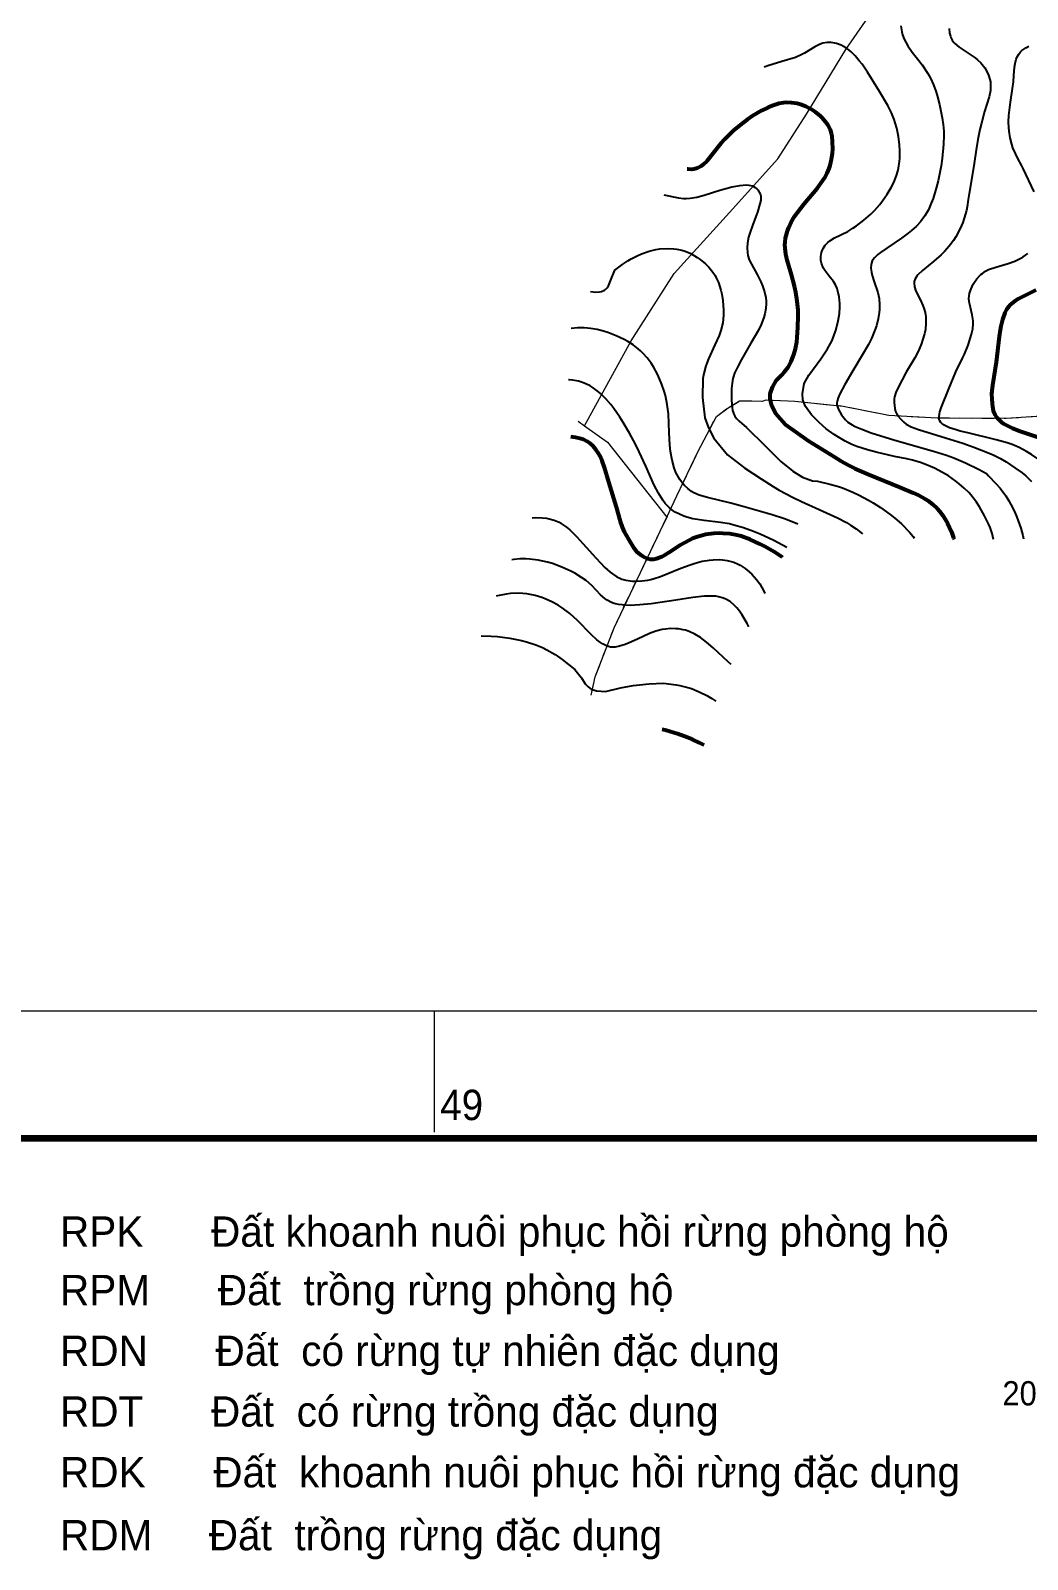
# Model space of a CAD drawing. Header units: metres. Extents: x 545098 to 555652, y 1854398 to 1862642.
# Drawn here: x 548667 to 549489, y 1854548 to 1855807 of the extents above; entities that cross this region are included whole.
import ezdxf
from ezdxf.enums import TextEntityAlignment as Align

# ---------------------------------------------------------------- set-up
doc = ezdxf.new("R2010")
doc.units = ezdxf.units.M
doc.header["$LTSCALE"] = 6.8
doc.linetypes.add('SHORT_DASHED', pattern=[2.7, 1.5, -1.2])
for name, color, linetype, lineweight in [('1', 7, 'Continuous', 25), ('2', 7, 'Continuous', 53), ('34', 7, 'Continuous', 13), ('45', 7, 'SHORT_DASHED', 13), ('52', 7, 'Continuous', 13), ('59', 7, 'Continuous', 13), ('60', 7, 'Continuous', 13), ('61', 7, 'Continuous', 13)]:
    doc.layers.add(name, color=color, linetype=linetype, lineweight=lineweight)
doc.layers.add('56', color=7, linetype='Continuous')

msp = doc.modelspace()

# ---------------------------------------------------------------- linework, layer by layer
at = {"layer": '1'}
for points in [[(549384.38, 1855811.28), (549385.28, 1855806.3), (549385.99, 1855803.82), (549387.39, 1855800.14), (549390.21, 1855794.74), (549393.84, 1855789.52), (549399.3, 1855782.64), (549401.99, 1855779.15), (549406.8, 1855771.92), (549408.86, 1855768.25), (549411.45, 1855762.75), (549413.43, 1855757.33), (549414.5, 1855753.75), (549416.3, 1855746.55), (549418.68, 1855735.51), (549419.5, 1855730.02), (549419.92, 1855724.6), (549419.99, 1855721), (549419.73, 1855713.67), (549418.55, 1855702.07), (549417.63, 1855696.03), (549415.14, 1855683.66), (549413.56, 1855677.4), (549411.08, 1855669.15), (549409.64, 1855665.18), (549407.18, 1855659.62), (549404.29, 1855654.67), (549402.14, 1855651.68), (549400.62, 1855649.81), (549397.36, 1855646.31), (549393.4, 1855642.7), (549390.65, 1855640.45), (549385.09, 1855636.32), (549372.99, 1855628.15), (549367.84, 1855624.66), (549365.53, 1855622.91), (549362.72, 1855620.29), (549360.91, 1855617.64), (549360.23, 1855615.79), (549359.97, 1855614.5), (549359.86, 1855611.72), (549360.26, 1855608.22), (549360.8, 1855605.69), (549362.42, 1855600.32), (549365.51, 1855591.63), (549366.63, 1855586.76), (549367.05, 1855581.4), (549366.94, 1855577.64), (549366.7, 1855575.08), (549365.87, 1855569.93), (549364.42, 1855564.23)], [(549424.73, 1855805.32), (549425.33, 1855802.79), (549425.79, 1855801.49), (549426.78, 1855799.53), (549428.22, 1855797.54), (549429.13, 1855796.55), (549432.63, 1855793.57), (549440.95, 1855788.05), (549445.69, 1855784.9), (549447.72, 1855783.33), (549450.48, 1855780.73), (549451.63, 1855779.42), (549453.74, 1855776.54), (549455.14, 1855774.19), (549456.85, 1855770.46), (549457.92, 1855767.02), (549458.27, 1855765.23), (549458.52, 1855762.44), (549458.26, 1855757.9), (549457.17, 1855752.84), (549453.53, 1855740.77), (549450.88, 1855731.13), (549449.63, 1855725.91), (549447.94, 1855717.69), (549446.54, 1855709.18), (549444.94, 1855697.95), (549444.15, 1855692.63), (549440.73, 1855673.02), (549439.99, 1855668.11), (549439.09, 1855662.17), (549438.49, 1855659.16), (549436.74, 1855652.7), (549435.57, 1855649.31), (549433.45, 1855644.18), (549429.94, 1855637.5), (549427.89, 1855634.3), (549424.45, 1855629.71), (549420.58, 1855625.42), (549417.78, 1855622.7), (549411.68, 1855617.41), (549402.23, 1855609.69), (549398.57, 1855606.1), (549397.66, 1855604.97), (549396.32, 1855602.78), (549395.58, 1855600.63), (549395.4, 1855599.19), (549395.7, 1855596.22), (549396.92, 1855592.62), (549400.58, 1855585.3), (549402.68, 1855580.84), (549403.51, 1855578.61), (549404.48, 1855575.04), (549405.04, 1855571.44), (549405.19, 1855569.48), (549405.22, 1855566.34), (549404.72, 1855561.17), (549403.98, 1855557.44), (549402.49, 1855552.21), (549401.55, 1855549.54), (549399, 1855543.55), (549395.92, 1855537.7), (549388.99, 1855525.95), (549385.6, 1855519.81), (549381.82, 1855512.24), (549380.47, 1855509.17), (549379.3, 1855505.76), (549378.97, 1855504.05), (549378.94, 1855501.09), (549379.55, 1855495.97), (549380.21, 1855493.49), (549381.19, 1855491.36), (549382.02, 1855490.07), (549384.13, 1855487.53), (549387.01, 1855484.71), (549389.03, 1855483.24), (549393.16, 1855481.03), (549399.04, 1855478.84), (549417.69, 1855473.12), (549435.49, 1855467.39), (549444.73, 1855464.17), (549457.2, 1855459.34), (549460.68, 1855457.8), (549466.58, 1855454.87), (549471.33, 1855452.15), (549478.57, 1855447.31), (549484.59, 1855442.98), (549487.53, 1855440.56), (549492.19, 1855436.01)], [(549424.46, 1855808.99), (549424.73, 1855805.32)], [(549378.94, 1855734.05), (549376.7, 1855739.55), (549373.7, 1855745.61), (549366.92, 1855757.27), (549356.95, 1855773.18), (549352.57, 1855779.57), (549350.31, 1855782.53), (549346.81, 1855786.61), (549343.52, 1855789.78), (549341.83, 1855791.18), (549339.25, 1855793.05), (549335.31, 1855795.26), (549331.38, 1855796.73), (549328.79, 1855797.29), (549327.09, 1855797.49), (549323.78, 1855797.49), (549320.25, 1855796.86), (549317.98, 1855796.11), (549313.54, 1855793.92), (549310.18, 1855791.78), (549305.26, 1855788.7), (549302.44, 1855787.22), (549297.62, 1855785.25), (549286.57, 1855781.87), (549274.92, 1855778.4), (549271.8, 1855777.2)], [(549494.27, 1855674.59), (549485.22, 1855693.81), (549484.11, 1855695.81), (549480.65, 1855702.38), (549478.86, 1855706.06), (549476.87, 1855710.88), (549475.94, 1855713.69), (549474.66, 1855718.96), (549473.73, 1855724.47), (549473.43, 1855727.43), (549473.25, 1855732.17), (549473.49, 1855737.32), (549474.84, 1855748.34), (549476.59, 1855759.5), (549477.25, 1855765), (549477.67, 1855770.36), (549478.21, 1855777.09), (549478.67, 1855780.17), (549479.66, 1855783.9), (549480.34, 1855785.6), (549481.62, 1855787.91), (549483.24, 1855789.95), (549484.18, 1855790.86), (549487.55, 1855793.19), (549490.1, 1855794.48)], [(549460.93, 1855388.13), (549459.84, 1855393.21), (549458.21, 1855398.07), (549456.85, 1855401.2), (549453.53, 1855407.73), (549449.34, 1855415.15), (549446.8, 1855419.06), (549442.28, 1855424.92), (549440.56, 1855426.82), (549436.8, 1855430.52), (549432.68, 1855434.05), (549429.77, 1855436.3), (549423.65, 1855440.51), (549418.87, 1855443.38), (549412.35, 1855446.8), (549409.05, 1855448.32), (549401.61, 1855451.21), (549394.23, 1855453.4), (549389.32, 1855454.57), (549379.37, 1855456.64), (549364.17, 1855459.97), (549356.97, 1855461.89), (549348.28, 1855464.81), (549344.27, 1855466.47), (549338.54, 1855469.27), (549333.08, 1855472.46), (549329.59, 1855474.74), (549323.1, 1855479.43), (549317.19, 1855484.45), (549310.78, 1855490.87), (549305.85, 1855497.77), (549303.88, 1855503.2), (549303.38, 1855508.13), (549304.86, 1855516.52), (549308.81, 1855523.43), (549318.67, 1855536.9), (549324.01, 1855545.29), (549326.52, 1855549.56), (549327.8, 1855552.08), (549329.69, 1855556.64), (549330.89, 1855560.28), (549332.93, 1855568.34), (549333.92, 1855574.27), (549334.31, 1855579.47), (549334.27, 1855582.54), (549333.68, 1855587.97), (549332.62, 1855592.75), (549331.92, 1855594.92), (549330.61, 1855597.9), (549329, 1855600.56), (549325.37, 1855605.19), (549322.04, 1855609.53), (549320.63, 1855611.99), (549319.17, 1855615.85), (549318.71, 1855617.97), (549318.55, 1855621.24), (549319.1, 1855624.52), (549319.84, 1855626.62), (549320.48, 1855627.97), (549322.07, 1855630.46), (549324.28, 1855632.88), (549325.97, 1855634.29), (549329.86, 1855636.69), (549340.78, 1855641.9), (549345.06, 1855644.49), (549348.03, 1855646.51), (549354.04, 1855651.06), (549359.92, 1855656.16), (549362.82, 1855659.05), (549367.15, 1855664.01), (549371.42, 1855669.84), (549373.23, 1855672.6), (549376.55, 1855678.19), (549378.65, 1855682.26), (549381.02, 1855687.94), (549382.12, 1855691.62), (549382.67, 1855694.11), (549383.38, 1855699.4), (549383.56, 1855702.26), (549383.6, 1855708.36), (549383.35, 1855713.11), (549382.52, 1855720.2), (549381.13, 1855726.94), (549379.9, 1855731.24), (549378.94, 1855734.05)], [(549189.12, 1855672.06), (549201.39, 1855669.49), (549205.53, 1855669.07), (549207.65, 1855669.02), (549210.97, 1855669.18), (549216.4, 1855670.05), (549222.51, 1855671.7), (549235.42, 1855675.88), (549241.46, 1855677.6), (549245.18, 1855678.5), (549251.77, 1855679.74), (549257.07, 1855680.16), (549259.29, 1855680.03), (549262.16, 1855679.34), (549264.57, 1855678.04), (549265.91, 1855676.92), (549266.68, 1855676.1), (549267.91, 1855674.35), (549268.78, 1855672.34), (549269.07, 1855670.9), (549269.02, 1855667.58), (549268.46, 1855664.54), (549266.48, 1855657.69), (549262.62, 1855647.49), (549260.09, 1855640.54), (549259.1, 1855637.27), (549258.41, 1855634.27), (549258.12, 1855632.37), (549257.89, 1855628.53), (549258.13, 1855624.37), (549258.53, 1855622.14), (549259.64, 1855618.61), (549261.43, 1855614.86), (549266.16, 1855606.53), (549269.25, 1855600.33), (549270.58, 1855597.12), (549272.17, 1855592.29), (549273.14, 1855587.56), (549273.43, 1855584.46), (549273.48, 1855582.43), (549273.24, 1855578.43), (549272.44, 1855574.02), (549271.63, 1855571.11), (549269.36, 1855565.25), (549267.12, 1855560.69), (549261.02, 1855549.95), (549253.19, 1855536.42), (549249.84, 1855530.21)], [(549128.85, 1855592.34), (549133.09, 1855591.99), (549136.1, 1855592.19), (549137.79, 1855592.51), (549140.47, 1855593.6), (549141.26, 1855594.13), (549142.55, 1855595.43), (549143.58, 1855597.03), (549145.39, 1855601.27), (549148.75, 1855610.03), (549155.43, 1855614.94), (549159.58, 1855617.66), (549162.23, 1855619.23), (549167.21, 1855621.88), (549170.7, 1855623.46), (549177.07, 1855625.71), (549182.69, 1855626.99), (549186.06, 1855627.44), (549191.98, 1855627.71), (549197.51, 1855627.53), (549199.91, 1855627.3), (549204.16, 1855626.52), (549206.7, 1855625.77), (549211.47, 1855623.69), (549216.83, 1855620.46)], [(549424.65, 1855480.28), (549420.71, 1855482.08), (549419.23, 1855483), (549417.58, 1855484.45), (549416.58, 1855485.99), (549416.21, 1855487.06), (549415.97, 1855489.25), (549416.25, 1855491.65), (549416.68, 1855493.23), (549417.83, 1855496.5), (549424.19, 1855512.14), (549429.89, 1855526.3), (549435.41, 1855537.49), (549436.99, 1855540.93), (549439.93, 1855548.35), (549442.83, 1855557.25), (549443.81, 1855561.7), (549444.18, 1855565.79), (549444.12, 1855568.35), (549443.39, 1855573.25), (549442.47, 1855576.88), (549441.24, 1855581.66), (549440.81, 1855584), (549440.62, 1855587.06), (549440.71, 1855588.6), (549441.11, 1855590.96), (549442.36, 1855594.72), (549444.18, 1855598.35), (549445.31, 1855600.18), (549447.23, 1855602.85), (549450.53, 1855606.38), (549451.71, 1855607.37), (549454.18, 1855609.05), (549456.84, 1855610.42), (549462.77, 1855612.58), (549473.07, 1855615.56), (549478.31, 1855617.43), (549483.25, 1855619.81), (549485.32, 1855621.02), (549489.15, 1855623.71)], [(549216.83, 1855620.46), (549219.16, 1855618.79), (549223.51, 1855615.22), (549226.35, 1855612.44), (549229.73, 1855608.33), (549231.48, 1855605.58), (549232.47, 1855603.72), (549234.14, 1855599.88), (549236.13, 1855593.66), (549236.91, 1855590.3), (549237.82, 1855584.89), (549238.46, 1855576.98), (549238.41, 1855572.84), (549237.71, 1855566.57), (549236.14, 1855560.38), (549234.71, 1855556.32), (549231.29, 1855548.44), (549225.99, 1855537), (549223.79, 1855531.08), (549222.17, 1855524.85), (549221.4, 1855520.69), (549221.04, 1855505.17), (549223.01, 1855488.4), (549225.97, 1855480.01), (549230.41, 1855471.63), (549241.75, 1855457.81), (549256.05, 1855446.96), (549269.43, 1855438.25), (549279.19, 1855431.76), (549284.37, 1855428.7), (549295.24, 1855422.99), (549302.68, 1855419.43), (549317.34, 1855412.82), (549332.22, 1855405.96), (549339.66, 1855402.05), (549343.01, 1855400.08), (549347.64, 1855397.05), (549352.97, 1855392.88)], [(549190.53, 1855506.7), (549189.51, 1855510.37), (549187.69, 1855515.84), (549184.33, 1855523.77), (549180.75, 1855530.31), (549178.76, 1855533.37), (549175.51, 1855537.68), (549171.96, 1855541.63), (549170.07, 1855543.46), (549168.11, 1855545.19), (549163.95, 1855548.39), (549159.53, 1855551.24), (549156.44, 1855552.97), (549149.95, 1855556.04), (549143.12, 1855558.65), (549139.6, 1855559.75), (549134.26, 1855561.1), (549128.88, 1855562.04), (549126.2, 1855562.34), (549123.52, 1855562.52), (549118.17, 1855562.52), (549112.82, 1855562.09)], [(549364.42, 1855564.23), (549363.2, 1855560.56), (549360.31, 1855553.62), (549357.88, 1855548.88), (549352.64, 1855539.97), (549344.97, 1855526.98), (549338.47, 1855515.96), (549334.3, 1855508.23), (549332.79, 1855504.78), (549331.99, 1855501.98), (549331.82, 1855500.4), (549331.86, 1855499.42), (549332.25, 1855497.52), (549333.1, 1855495.33), (549335.67, 1855490.9), (549338.94, 1855486.8), (549340.92, 1855484.92), (549344.35, 1855482.49), (549346.86, 1855481.18), (549352.25, 1855478.91), (549360, 1855476.15), (549379.58, 1855469.98), (549411.29, 1855460.87), (549422.15, 1855457.53), (549428.11, 1855455.42), (549437.89, 1855451.36), (549448.92, 1855445.86), (549454.97, 1855442.44), (549456.81, 1855440.66), (549462.91, 1855434.33), (549466.36, 1855430.32), (549470.92, 1855424.12), (549473.53, 1855419.89), (549475.13, 1855417.02), (549478.03, 1855411.11), (549480.01, 1855406.53), (549483.31, 1855397.51), (549485, 1855391.42), (549485.46, 1855388.79)], [(549249.84, 1855530.21), (549247.56, 1855525.26), (549246.57, 1855522.45), (549246.1, 1855520.67), (549245.47, 1855517.04), (549245.1, 1855512.48), (549245.05, 1855502.85), (549245.43, 1855497.08), (549245.89, 1855494.48), (549247.11, 1855490.95), (549247.71, 1855489.87), (549249.23, 1855487.76), (549251.28, 1855485.58), (549257.28, 1855480.32), (549272.32, 1855465.71), (549285.63, 1855452.39), (549295.5, 1855444.49), (549303.38, 1855439.56), (549311.77, 1855436.6), (549315.91, 1855436.26), (549325.94, 1855433.67), (549333.09, 1855431.79), (549336.49, 1855430.63), (549344.99, 1855427.06), (549350.14, 1855424.61), (549357.77, 1855420.64), (549361.79, 1855418.37), (549367.89, 1855414.59), (549375.85, 1855408.9), (549379.68, 1855405.82), (549385.13, 1855400.95), (549391.7, 1855394.13), (549394.64, 1855390.6), (549395.6, 1855389.28)], [(549119, 1855518.55), (549113.92, 1855519.51), (549111.32, 1855519.75), (549110.61, 1855519.75)], [(549290.53, 1855381.53), (549279.89, 1855387.35), (549268.72, 1855392.55), (549263.17, 1855394.81), (549254.97, 1855397.74), (549247.04, 1855400.05), (549243.21, 1855400.95), (549235.89, 1855402.28), (549222.43, 1855403.9), (549213.22, 1855405.3), (549208.08, 1855406.61), (549205.61, 1855407.45), (549202.03, 1855408.96), (549198.62, 1855410.81), (549197, 1855411.87), (549193.89, 1855414.3), (549192.42, 1855415.66), (549190.33, 1855417.93), (549188.37, 1855420.45), (549184.74, 1855426.23), (549181.34, 1855432.92), (549174.29, 1855448.64), (549168.81, 1855460.46), (549165.79, 1855466.57), (549160.96, 1855475.73), (549155.8, 1855484.63), (549153.1, 1855488.89), (549148.14, 1855496.02), (549145.56, 1855499.33), (549141.57, 1855503.94), (549137.43, 1855508.06), (549135.29, 1855509.92), (549130.88, 1855513.2), (549128.6, 1855514.61), (549125.1, 1855516.41), (549121.48, 1855517.82), (549119, 1855518.55)], [(549299.75, 1855400.83), (549293.62, 1855403.34), (549288.67, 1855405.13), (549278.62, 1855408.41), (549255.54, 1855415.16), (549244.44, 1855418.09), (549225.3, 1855422.79), (549218.46, 1855424.73), (549213.97, 1855426.54), (549211.97, 1855427.72), (549209.08, 1855430.1), (549206.18, 1855432.78), (549204.64, 1855434.45), (549202.28, 1855437.62), (549200.2, 1855441.32), (549199.2, 1855443.48), (549197.8, 1855447.12), (549196.05, 1855453.44), (549194.82, 1855460.68), (549194.26, 1855465.84), (549193.62, 1855476.38), (549192.98, 1855491.67), (549192.05, 1855499.47), (549190.53, 1855506.7)], [(549532.92, 1855392.06), (549533.01, 1855396.75), (549533.22, 1855405.45), (549532.76, 1855409.78), (549531.75, 1855413.88), (549531.01, 1855416.02), (549529.63, 1855419.33), (549526.91, 1855424.52), (549524.68, 1855428.09), (549519.41, 1855435.22), (549514.97, 1855440.27), (549510.25, 1855444.84), (549506.95, 1855447.67), (549499.87, 1855453.07), (549492.12, 1855458.3), (549488.11, 1855460.73), (549482.12, 1855463.91), (549476.23, 1855466.42), (549472.19, 1855467.81), (549463.19, 1855470.31), (549439.64, 1855475.9), (549433.45, 1855477.49), (549430.05, 1855478.46), (549424.65, 1855480.28)], [(549080.64, 1855406.09), (549083.56, 1855406.28), (549089.06, 1855406.09), (549092.5, 1855405.66), (549094.68, 1855405.25), (549098.78, 1855404.11), (549103, 1855402.32), (549105.02, 1855401.2), (549109, 1855398.43), (549111.71, 1855396.14), (549117.58, 1855390.37), (549122.56, 1855384.96), (549133.19, 1855373.07), (549140.63, 1855365.22), (549144.9, 1855361.33), (549146.86, 1855359.79), (549150.55, 1855357.41), (549152.96, 1855356.25), (549154.57, 1855355.64), (549157.92, 1855354.72), (549163.45, 1855353.93), (549166.43, 1855353.81), (549171.13, 1855354.03), (549176.06, 1855354.76), (549178.59, 1855355.33), (549181.17, 1855356.04), (549186.43, 1855357.83), (549203.14, 1855364.58), (549210.98, 1855367.44), (549214.96, 1855368.68), (549220.94, 1855370.21), (549226.9, 1855371.24), (549229.85, 1855371.53), (549235.01, 1855371.61), (549237.56, 1855371.44), (549241.31, 1855370.9), (549246.8, 1855369.39), (549250.35, 1855367.89), (549252.09, 1855366.98), (549254.66, 1855365.43), (549256.34, 1855364.25), (549259.59, 1855361.6), (549261.67, 1855359.61), (549265.57, 1855355.2), (549268.2, 1855351.56), (549271.6, 1855345.65), (549272.48, 1855343.71)], [(549075.49, 1855372.26), (549070.63, 1855372.21), (549065.98, 1855371.78), (549064.12, 1855371.48)], [(549259.37, 1855316.25), (549257.99, 1855318.96), (549253.51, 1855326.51), (549250.76, 1855330.29), (549249.36, 1855331.96), (549247.2, 1855334.2), (549243.81, 1855336.98), (549240.2, 1855339.09), (549238.3, 1855339.9), (549234.21, 1855341.04), (549231.96, 1855341.38), (549226.85, 1855341.63), (549222.87, 1855341.48), (549213.13, 1855340.45), (549199.15, 1855338.34), (549178.76, 1855335.3), (549169.4, 1855334.27), (549161.39, 1855333.89), (549157.88, 1855333.96), (549151.76, 1855334.63), (549148.27, 1855335.48), (549146.17, 1855336.23), (549142.44, 1855338.15), (549140.58, 1855339.49), (549137.13, 1855342.65), (549129.88, 1855350.22), (549125.23, 1855354.28), (549121.49, 1855356.98), (549115.79, 1855360.45), (549112.69, 1855362.1), (549105.27, 1855365.51), (549097.47, 1855368.36), (549093.51, 1855369.52), (549085.66, 1855371.25), (549078.82, 1855372.09), (549075.49, 1855372.26)], [(549244.61, 1855285.34), (549242.24, 1855287.47), (549229.79, 1855298.98), (549224.42, 1855303.63), (549221.88, 1855305.63), (549219.41, 1855307.4), (549214.66, 1855310.29), (549210.11, 1855312.37), (549207.15, 1855313.37), (549205.2, 1855313.87), (549201.33, 1855314.54), (549199.15, 1855314.74), (549194.83, 1855314.78), (549190.61, 1855314.42), (549187.88, 1855313.98), (549182.72, 1855312.71), (549177.46, 1855310.82), (549167.61, 1855306.22), (549160.74, 1855303.12), (549157.38, 1855301.77), (549152.74, 1855300.22), (549149.23, 1855299.49), (549147.64, 1855299.37), (549145.35, 1855299.53), (549141.95, 1855300.53), (549138.69, 1855302.25), (549136.93, 1855303.43), (549134.13, 1855305.6), (549129.45, 1855309.88), (549118.2, 1855321.36), (549111.72, 1855327.29), (549105.51, 1855331.99), (549102.23, 1855334.09), (549097.06, 1855336.9), (549091.56, 1855339.31), (549088.68, 1855340.36), (549083.34, 1855341.94), (549080.57, 1855342.58), (549076.3, 1855343.32), (549069.67, 1855343.87), (549062.81, 1855343.66), (549059.31, 1855343.23), (549052.2, 1855341.73), (549051.05, 1855341.39)], [(549038.61, 1855308.83), (549047.02, 1855308.66), (549052.19, 1855308.29), (549062.31, 1855306.98), (549071.98, 1855304.97), (549076.08, 1855303.87), (549083.83, 1855301.33), (549089.17, 1855299.13), (549092.89, 1855297.35), (549099.61, 1855293.46), (549105.55, 1855289.3), (549116, 1855281.2), (549121.42, 1855274.29), (549124.38, 1855269.36), (549126.85, 1855266.89), (549129.31, 1855264.92), (549133.75, 1855263.44), (549141.15, 1855262.94), (549153.47, 1855265.9), (549163.83, 1855267.88), (549177.14, 1855269.36), (549188.98, 1855269.85)], [(549188.98, 1855269.85), (549199.34, 1855268.61), (549202.54, 1855268.02), (549208.9, 1855266.38), (549212.05, 1855265.33), (549218.32, 1855262.79), (549224.54, 1855259.66), (549228.67, 1855257.25), (549232.1, 1855254.9)]]:
    msp.add_lwpolyline(points, dxfattribs=at)
at = {"layer": '2'}
for points in [[(549346.73, 1855446.76), (549341.66, 1855449.2), (549335.13, 1855452.67), (549329.94, 1855455.93), (549308.32, 1855469.16), (549289.58, 1855482.48), (549281.2, 1855491.85), (549278.24, 1855498.27), (549276.76, 1855503.69), (549276.76, 1855508.13), (549278.73, 1855513.56), (549281.79, 1855519.26), (549286.09, 1855523.53), (549288.36, 1855526.04), (549291.55, 1855530.24), (549294.17, 1855534.91), (549295.58, 1855538.23), (549296.39, 1855540.52), (549297.69, 1855545.24), (549298.72, 1855550.74), (549299.18, 1855554.58), (549299.74, 1855562.85), (549299.92, 1855572.1), (549299.78, 1855576.99), (549299.15, 1855584.47), (549297.94, 1855591.97), (549296.88, 1855596.86), (549294.44, 1855606.12), (549290.93, 1855618.11), (549289.71, 1855623.3), (549289.08, 1855628.03), (549288.99, 1855631), (549289.07, 1855632.92), (549289.55, 1855636.7), (549291, 1855642.35), (549292.09, 1855645.21), (549294.23, 1855649.59), (549297.02, 1855654.15), (549299.3, 1855657.38), (549304.98, 1855664.56), (549315.61, 1855677.25), (549320.36, 1855683.73), (549321.66, 1855685.81), (549323.83, 1855689.83), (549325.47, 1855693.7), (549326.31, 1855696.2), (549327.49, 1855701.07), (549328.2, 1855706.36), (549328.39, 1855709.7), (549328.31, 1855715.64), (549327.83, 1855720.39), (549327.4, 1855722.48), (549326.44, 1855725.52), (549324.33, 1855729.74), (549322.8, 1855731.96), (549319.72, 1855735.43), (549318.01, 1855737.01), (549314.11, 1855740.14), (549310.95, 1855742.29), (549306.22, 1855744.91), (549301.86, 1855746.56), (549299.2, 1855747.2), (549294.37, 1855747.81), (549290.01, 1855747.95), (549287.81, 1855747.8), (549284.2, 1855747.17), (549278.46, 1855745.37), (549275.2, 1855744.02), (549269.87, 1855741.38), (549262.09, 1855736.72), (549258.07, 1855733.99), (549252.11, 1855729.51), (549246.44, 1855724.7), (549239.48, 1855717.88), (549236.28, 1855714.34), (549224.57, 1855699.84), (549221.62, 1855696.98), (549219.88, 1855695.67), (549216.78, 1855694.02), (549213.86, 1855693.1), (549212.23, 1855692.94), (549209.26, 1855693.13), (549208.44, 1855693.3)], [(549495.73, 1855593.5), (549488.54, 1855590.02), (549481.59, 1855586.44), (549478.43, 1855584.46), (549475.65, 1855582.32), (549474.44, 1855581.18), (549473.37, 1855579.99), (549471.61, 1855577.47), (549470.27, 1855574.83), (549468.38, 1855569.37), (549466.98, 1855563.8), (549466.38, 1855560.73), (549465.57, 1855555.37), (549463.04, 1855534.2), (549459.95, 1855515.18), (549459.47, 1855510.69), (549459.33, 1855508.14), (549459.39, 1855503.64), (549460, 1855497.32), (549460.67, 1855494.4), (549462.11, 1855490.88), (549463.14, 1855489.24), (549465.13, 1855486.88), (549467.46, 1855484.83), (549468.89, 1855483.8), (549471.45, 1855482.24), (549476.41, 1855479.83), (549482.85, 1855477.31), (549487.67, 1855475.64), (549497.53, 1855472.56)], [(549286.76, 1855373.64), (549286.68, 1855373.7), (549280.18, 1855377.99), (549273.12, 1855382.12), (549268.65, 1855384.46), (549260.39, 1855388.22), (549253.04, 1855390.87), (549249.43, 1855391.81), (549243.71, 1855392.79), (549238.05, 1855393.25), (549235.07, 1855393.31), (549230.49, 1855393.14), (549223.61, 1855392.22), (549217.01, 1855390.43), (549212.9, 1855388.87), (549210.32, 1855387.72), (549205.64, 1855385.28), (549202.6, 1855383.42), (549197.36, 1855379.83), (549193.73, 1855377.36), (549190.05, 1855375.21), (549187.64, 1855374), (549183.28, 1855372.26), (549180.91, 1855371.69), (549179.83, 1855371.59), (549178.26, 1855371.66), (549175.78, 1855372.31), (549171.93, 1855374.14), (549169.93, 1855375.48), (549167.09, 1855378), (549164.66, 1855381.1), (549160.62, 1855387.91), (549156.85, 1855394.45), (549155.11, 1855398.29), (549153.5, 1855402.98), (549150.13, 1855414.76), (549143.97, 1855435.48), (549140.45, 1855447.55), (549138.5, 1855452.9), (549136.4, 1855457.36), (549135.21, 1855459.46), (549133.24, 1855462.37), (549131.05, 1855464.96), (549129.87, 1855466.11), (549128.64, 1855467.17), (549126, 1855468.98), (549123.09, 1855470.41), (549120.99, 1855471.18), (549116.35, 1855472.31), (549112.49, 1855472.82)], [(549346.73, 1855446.76), (549358.07, 1855441.71), (549383.66, 1855431.27), (549394.79, 1855426.67), (549398.96, 1855424.77), (549404.12, 1855422.04), (549406.68, 1855420.38), (549410.66, 1855417.26), (549414.39, 1855413.63), (549416.28, 1855411.5), (549419.06, 1855407.91), (549421.7, 1855403.85), (549422.93, 1855401.65), (549426.19, 1855394.46), (549428.01, 1855389.43), (549428.34, 1855388.33)], [(549222.5, 1855218.69), (549218.68, 1855220.69), (549212.83, 1855223.35), (549208.76, 1855225.04), (549200.45, 1855228.14), (549191.38, 1855230.97), (549187.8, 1855231.82)]]:
    msp.add_lwpolyline(points, dxfattribs=at)
at = {"layer": '34'}
msp.add_line((549191.65, 1855406.51), (549200.01, 1855424.03), dxfattribs=at)
for points in [[(549200.01, 1855424.03), (549217.3, 1855460.25), (549232.64, 1855489.56), (549242.17, 1855496.75), (549251.67, 1855502.31), (549270.61, 1855502.19), (549273.5, 1855503.28), (549297.13, 1855502.03), (549336.89, 1855498.1), (549374.73, 1855490.51), (549414.5, 1855488.42), (549471.33, 1855488.06), (549520.61, 1855491.43)], [(549129.31, 1855259.86), (549132.78, 1855275.12), (549148.19, 1855315.47), (549191.65, 1855406.51)]]:
    msp.add_lwpolyline(points, dxfattribs=at)
at = {"layer": '45'}
msp.add_lwpolyline([(549129.31, 1855259.86), (549132.78, 1855275.12), (549148.19, 1855315.47), (549217.3, 1855460.25), (549232.64, 1855489.56), (549242.17, 1855496.75), (549251.67, 1855502.31), (549270.61, 1855502.19), (549273.5, 1855503.28), (549297.13, 1855502.03), (549336.89, 1855498.1), (549374.73, 1855490.51), (549414.5, 1855488.42), (549471.33, 1855488.06), (549520.61, 1855491.43)], dxfattribs=at)
at = {"layer": '52'}
msp.add_line((549118.58, 1855485.57), (549123.99, 1855481.71), dxfattribs=at)
for points in [[(549123.99, 1855481.71), (549162.36, 1855551.93), (549197.72, 1855607.26), (549243.4, 1855657.4), (549283.19, 1855701.64), (549306.76, 1855738.51), (549339.18, 1855791.6), (549392.23, 1855868.28), (549430.54, 1855902.2), (549457.06, 1855927.27), (549477.69, 1855959.72), (549488.01, 1855993.64), (549480.64, 1856011.33), (549442.33, 1856077.69), (549398.12, 1856151.43), (549365.71, 1856256.14), (549346.55, 1856321.02), (549356.87, 1856377.06), (549361.29, 1856416.88), (549361.29, 1856446.37)], [(549123.99, 1855481.71), (549142.73, 1855468.33), (549191.65, 1855406.51)]]:
    msp.add_lwpolyline(points, dxfattribs=at)
at = {"layer": '60'}
msp.add_line((549000, 1855000), (549000, 1854900), dxfattribs=at)
msp.add_lwpolyline([(545500, 1855000), (554500, 1855000), (554500, 1862000), (545500, 1862000)], close=True, dxfattribs=at)
at = {"layer": '61', "lineweight": 158}
msp.add_lwpolyline([(545395, 1854895), (554605, 1854895), (554605, 1862105), (545395, 1862105)], close=True, dxfattribs=at)

# ---------------------------------------------------------------- texts
at = {"layer": '56', "width": 0.95}
msp.add_text('49', height=25, dxfattribs=at).set_placement((549005, 1854910))
at = {"layer": '59'}
for s, p in [('RPK      Đất khoanh nuôi phục hồi rừng phòng hộ', (548691.67, 1854805.72)), ('RPM      Đất  trồng rừng phòng hộ', (548691.67, 1854757.54)), ('RDN      Đất  có rừng tự nhiên đặc dụng', (548691.67, 1854707.54)), ('RDT      Đất  có rừng trồng đặc dụng', (548691.67, 1854657.54)), ('RDK      Đất  khoanh nuôi phục hồi rừng đặc dụng', (548691.67, 1854607.54)), ('RDM     Đất  trồng rừng đặc dụng', (548691.67, 1854555.72))]:
    msp.add_text(s, height=25, dxfattribs=at).set_placement(p)
at = {"layer": '59', "width": 0.95}
msp.add_text('200m', height=20, dxfattribs=at).set_placement((549500.01, 1854675), align=Align.CENTER)

doc.saveas('drawing.dxf')
